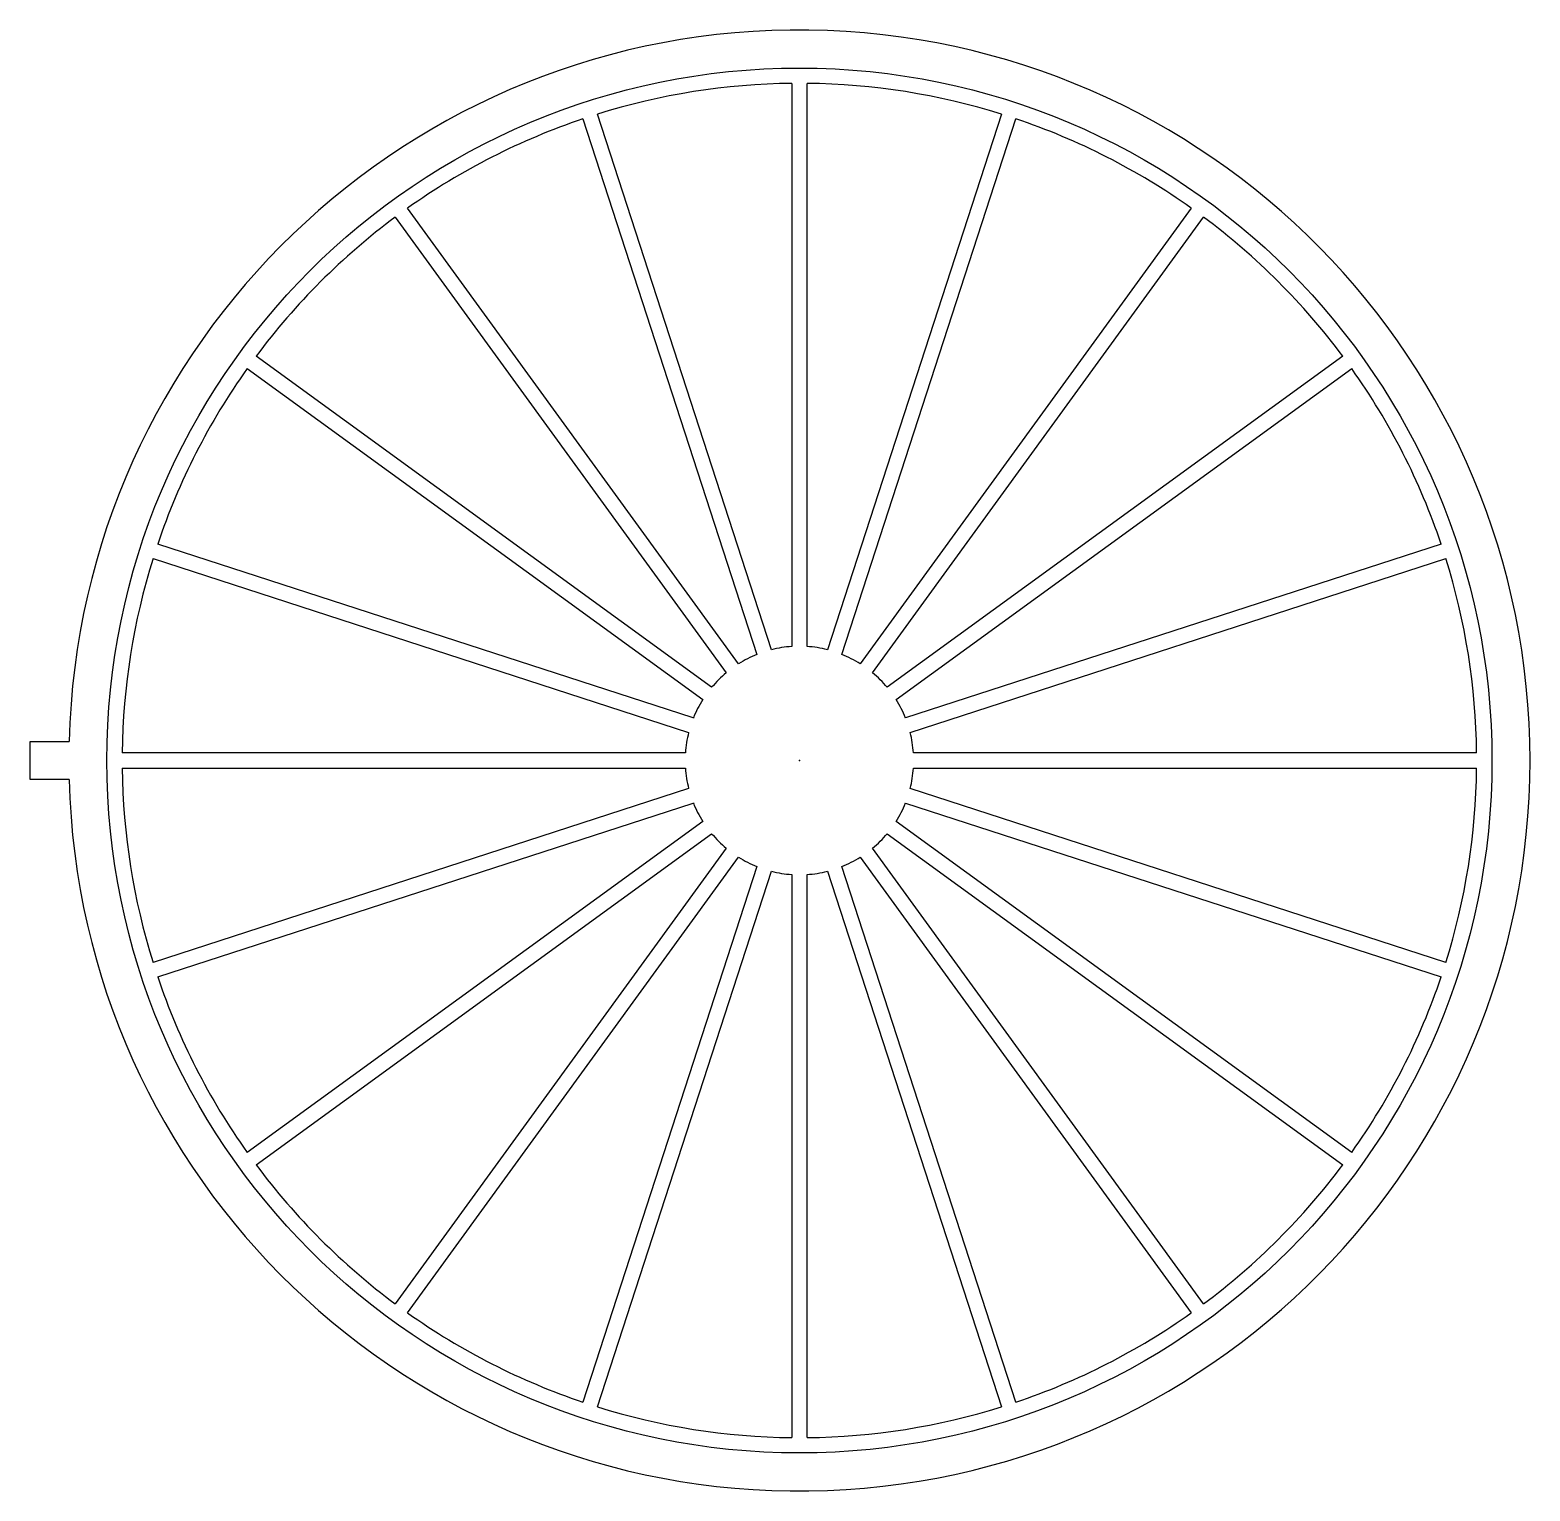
# Model space of a CAD drawing. Header units: centimetres. Extents: x -10.1 to 9.6, y -9.6 to 9.6.
import ezdxf

# ---------------------------------------------------------------- set-up
doc = ezdxf.new("R2010")
doc.units = ezdxf.units.CM
doc.header["$MEASUREMENT"] = 0
doc.layers.add('Capacitive Touch (v2~recovered) v1_Capacitive Touch v3_Sketch1', color=7, linetype='Continuous')

msp = doc.modelspace()

# ---------------------------------------------------------------- linework, layer by layer
at = {"layer": 'Capacitive Touch (v2~recovered) v1_Capacitive Touch v3_Sketch1'}
for p, q in [((-0.1, 8.889), (-0.1, 1.497)), ((0.1, 1.497), (0.1, 8.889)), ((0.1, 1.497), (0.1, 8.889)), ((-0.367, 1.454), (-2.652, 8.485)), ((2.652, 8.485), (0.367, 1.454)), ((-2.842, 8.423), (-0.558, 1.393)), ((0.558, 1.393), (2.842, 8.423)), ((-5.306, 7.133), (-0.961, 1.152)), ((-0.799, 1.27), (-5.144, 7.25)), ((5.144, 7.25), (0.799, 1.27)), ((0.961, 1.152), (5.306, 7.133)), ((-7.25, 5.144), (-1.27, 0.799)), ((-1.152, 0.961), (-7.133, 5.306)), ((7.133, 5.306), (1.152, 0.961)), ((1.27, 0.799), (7.25, 5.144)), ((-1.393, 0.558), (-8.423, 2.842)), ((8.423, 2.842), (1.393, 0.558)), ((-8.485, 2.652), (-1.454, 0.367)), ((1.454, 0.367), (8.485, 2.652)), ((-10.1, 0.25), (-9.587, 0.25)), ((-10.1, -0.25), (-10.1, 0.25)), ((-1.497, 0.1), (-8.889, 0.1)), ((8.889, 0.1), (1.497, 0.1)), ((-8.889, -0.1), (-1.497, -0.1)), ((1.497, -0.1), (8.889, -0.1)), ((-9.587, -0.25), (-10.1, -0.25)), ((-1.454, -0.367), (-8.485, -2.652)), ((8.485, -2.652), (1.454, -0.367)), ((-8.423, -2.842), (-1.393, -0.558)), ((1.393, -0.558), (8.423, -2.842)), ((-1.27, -0.799), (-7.25, -5.144)), ((-7.133, -5.306), (-1.152, -0.961)), ((1.152, -0.961), (7.133, -5.306)), ((7.25, -5.144), (1.27, -0.799)), ((-0.961, -1.152), (-5.306, -7.133)), ((5.306, -7.133), (0.961, -1.152)), ((-5.144, -7.25), (-0.799, -1.27)), ((0.799, -1.27), (5.144, -7.25)), ((-0.558, -1.393), (-2.842, -8.423)), ((-2.652, -8.485), (-0.367, -1.454)), ((-0.1, -1.497), (-0.1, -8.889)), ((0.1, -8.889), (0.1, -1.497)), ((0.367, -1.454), (2.652, -8.485)), ((2.842, -8.423), (0.558, -1.393))]:
    msp.add_line(p, q, dxfattribs=at)
msp.add_circle((0, 0), 9.09, dxfattribs=at)
for radius, start, end in [(9.59, 181.4938, 178.5062), (8.89, 90.6445, 107.3555), (8.89, 72.6445, 89.3555), (8.89, 108.6445, 125.3555), (8.89, 54.6445, 71.3555), (8.89, 126.6445, 143.3555), (8.89, 36.6445, 53.3555), (8.89, 144.6445, 161.3555), (8.89, 18.6445, 35.3555), (8.89, 162.6445, 179.3555), (8.89, 0.6445, 17.3555), (1.5, 111.8226, 122.1774), (1.5, 93.8226, 104.1774), (1.5, 75.8226, 86.1774), (1.5, 57.8226, 68.1774), (1.5, 129.8226, 140.1774), (1.5, 39.8226, 50.1774), (1.5, 147.8226, 158.1774), (1.5, 21.8226, 32.1774), (1.5, 165.8226, 176.1774), (1.5, 3.8226, 14.1774), (8.89, 180.6445, 197.3555), (1.5, 183.8226, 194.1774), (1.5, 345.8226, 356.1774), (8.89, 342.6445, 359.3555), (1.5, 201.8226, 212.1774), (1.5, 327.8226, 338.1774), (1.5, 219.8226, 230.1774), (1.5, 309.8226, 320.1774), (1.5, 237.8226, 248.1774), (1.5, 291.8226, 302.1774), (1.5, 255.8226, 266.1774), (1.5, 273.8226, 284.1774), (8.89, 198.6445, 215.3555), (8.89, 324.6445, 341.3555), (8.89, 216.6445, 233.3555), (8.89, 306.6445, 323.3555), (8.89, 234.6445, 251.3555), (8.89, 288.6445, 305.3555), (8.89, 252.6445, 269.3555), (8.89, 270.6445, 287.3555)]:
    msp.add_arc((0, 0), radius, start, end, dxfattribs=at)
msp.add_point((0, 0), dxfattribs=at)

doc.saveas('drawing.dxf')
